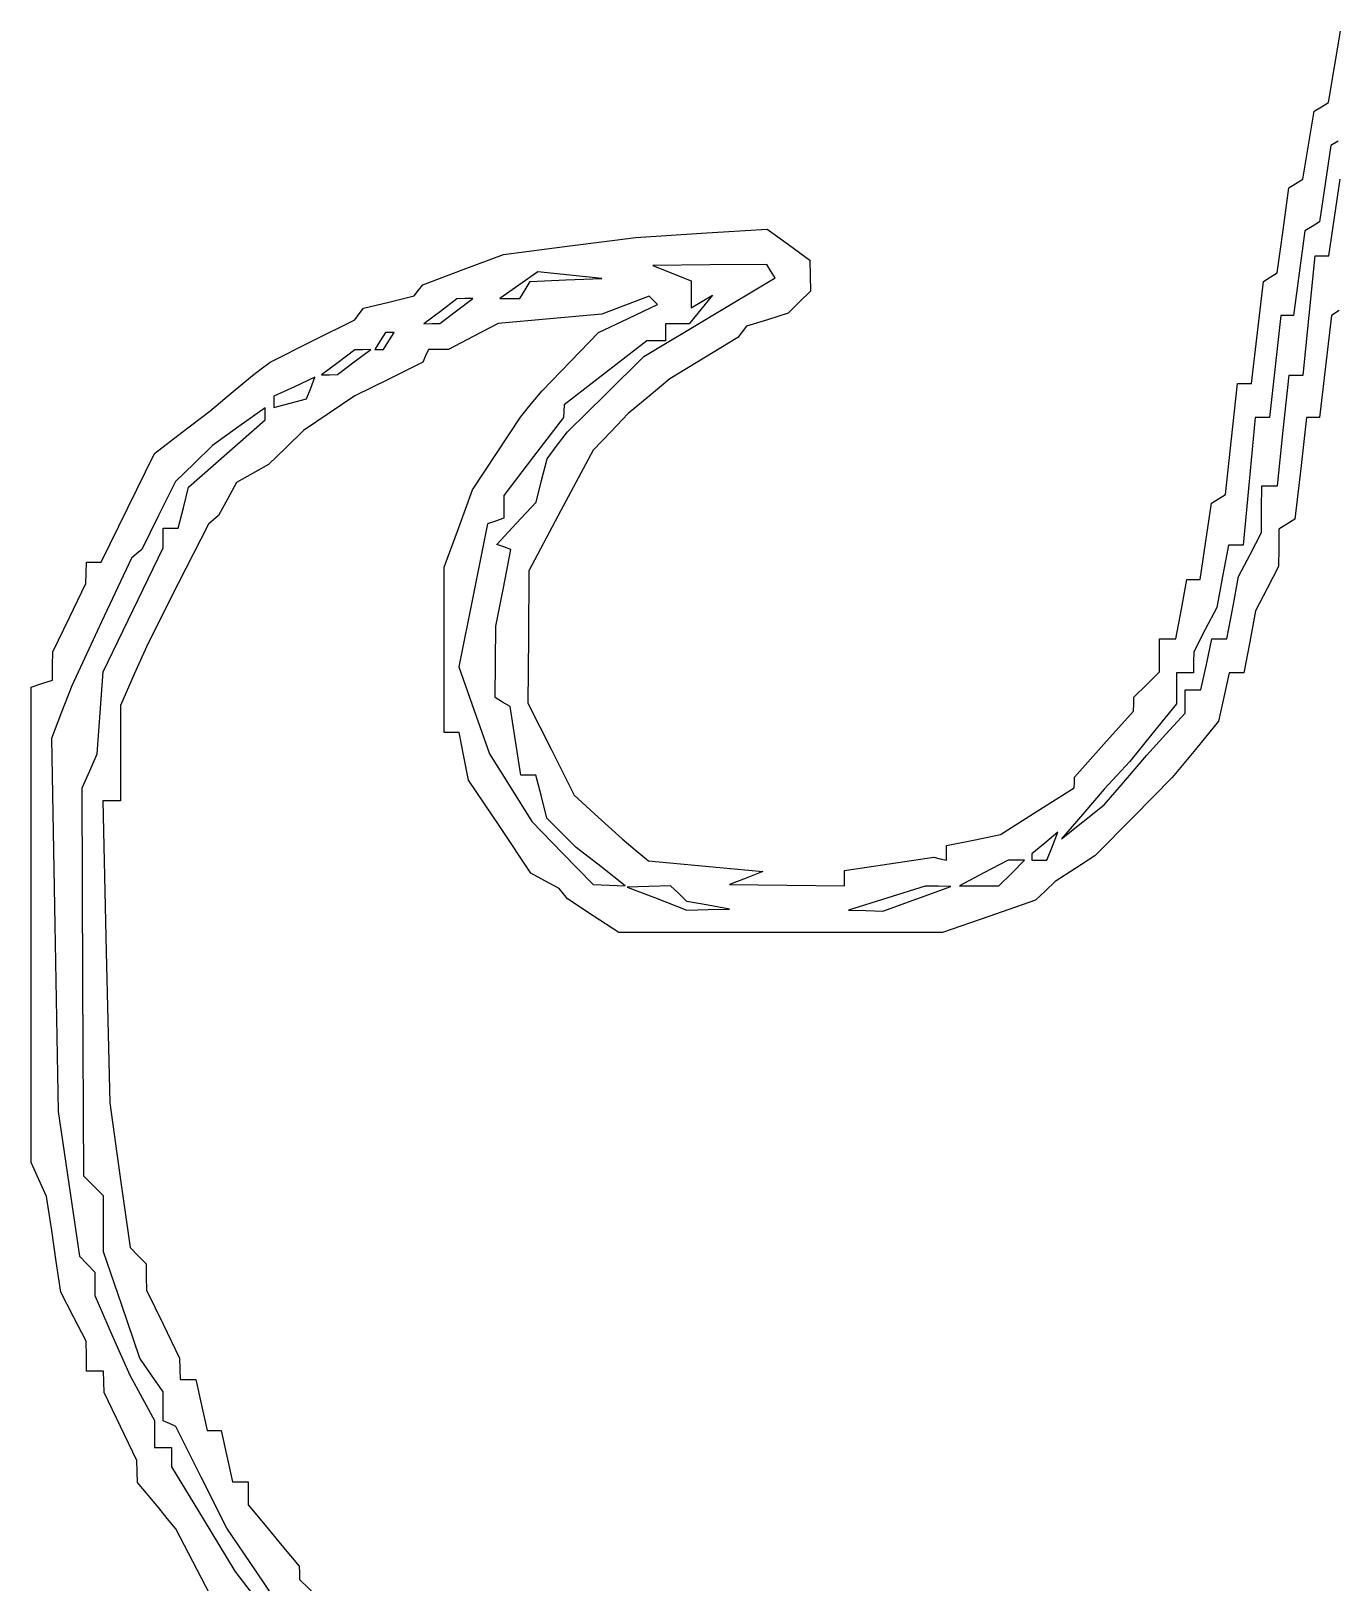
# Model space of a CAD drawing. Header units: millimetres. Extents: x 44 to 275, y 10 to 234.
# Drawn here: x 44.12 to 84.63, y 80.7 to 128.94 of the extents above; entities that cross this region are included whole.
import ezdxf

# ---------------------------------------------------------------- set-up
doc = ezdxf.new("R2010")
doc.units = ezdxf.units.MM
doc.layers.add('Capa_1', color=7, linetype='CONTINUOUS')

msp = doc.modelspace()

# ---------------------------------------------------------------- linework, layer by layer
at = {"layer": 'Capa_1', "color": 7}
for points in [[(49.942539, 79.84092), (49.281081, 81.11312), (48.619623, 82.38533), (48.355039, 82.71157), (48.090456, 83.03782), (47.759727, 83.43271), (47.428997, 83.8276), (47.419997, 84.16949), (47.410997, 84.51139), (46.899786, 85.56972), (46.388575, 86.62806), (46.379575, 86.95878), (46.370575, 87.28951), (46.105992, 87.28951), (45.841408, 87.28951), (45.839808, 87.75253), (45.838208, 88.21556), (45.440492, 88.97817), (45.042776, 89.74078), (44.905571, 90.69796), (44.768366, 91.65514), (44.683206, 92.18431), (44.598046, 92.71347), (44.362603, 93.24264), (44.12716, 93.77181), (44.12446, 101.15752), (44.12176, 108.54324), (44.452489, 108.65405), (44.783218, 108.76486), (44.792218, 109.20583), (44.801218, 109.6468), (45.312429, 110.70514), (45.82364, 111.76347), (45.83264, 112.0942), (45.84164, 112.42493), (46.069903, 112.42493), (46.298165, 112.42493), (47.130029, 114.11469), (47.961893, 115.80444), (48.819996, 116.46594), (49.678099, 117.12743), (50.339557, 117.68169), (51.001016, 118.23595), (51.273504, 118.4393), (51.545992, 118.64264), (52.861004, 119.3041), (54.176016, 119.96555), (54.310957, 120.14301), (54.445899, 120.32047), (55.236999, 120.51448), (56.028099, 120.70849), (56.160391, 120.87977), (56.292682, 121.05106), (57.54782, 121.52175), (58.802957, 121.99245), (60.855111, 122.25642), (62.907266, 122.52039), (64.947865, 122.65187), (66.988465, 122.78335), (67.65153, 122.30049), (68.314595, 121.81764), (68.322895, 121.33572), (68.331195, 120.8538), (67.988126, 120.51073), (67.645056, 120.16766), (66.995938, 119.9648), (66.34682, 119.76194), (66.214528, 119.5852), (66.082237, 119.40845), (65.023903, 118.76606), (63.96557, 118.12366), (63.319766, 117.5894), (62.673961, 117.05514), (62.129141, 116.48346), (61.58432, 115.91178), (60.585273, 114.03815), (59.586226, 112.16452), (59.572786, 110.10792), (59.559346, 108.05132), (60.277257, 106.62199), (60.995167, 105.19266), (61.738252, 104.50932), (62.481338, 103.82597), (62.892157, 103.48534), (63.302977, 103.14471), (65.078323, 102.97892), (66.85367, 102.81314), (66.335661, 102.61055), (65.817652, 102.40796), (67.60359, 102.38936), (69.389527, 102.37076), (69.389527, 102.61052), (69.389527, 102.85027), (70.77859, 103.05673), (72.167652, 103.26319), (72.36609, 103.21389), (72.564527, 103.16459), (72.564527, 103.3961), (72.564527, 103.62761), (73.399143, 103.79454), (74.233759, 103.96146), (75.383045, 104.68751), (76.532331, 105.41355), (76.532804, 105.58277), (76.533277, 105.752), (77.45318, 106.7734), (78.373083, 107.7948), (78.379183, 108.01214), (78.385283, 108.22947), (78.782158, 108.62635), (79.179033, 109.02322), (79.179033, 109.53349), (79.179033, 110.04376), (79.431627, 110.04376), (79.684221, 110.04376), (79.857948, 110.9698), (80.031674, 111.89584), (80.23677, 111.89584), (80.441866, 111.89584), (80.619486, 113.0803), (80.797107, 114.26476), (81.015186, 114.39954), (81.233265, 114.53432), (81.417833, 116.25779), (81.602401, 117.98126), (81.819947, 117.98126), (82.037492, 117.98126), (82.221796, 119.56923), (82.4061, 121.15721), (82.619863, 121.28932), (82.833625, 121.42143), (83.015491, 122.74376), (83.197357, 124.06608), (83.414131, 124.20006), (83.630905, 124.33403), (83.809241, 125.38959), (83.987577, 126.44515), (84.206116, 126.58022), (84.424655, 126.71528), (84.61232, 127.82606), (84.799986, 128.93684)], [(84.727392, 125.51773), (84.501117, 125.37789), (84.323009, 124.19018), (84.144901, 123.00247), (83.918518, 122.86255), (83.692134, 122.72264), (83.518086, 121.4106), (83.344037, 120.09856), (83.147716, 120.09856), (82.951394, 120.09856), (82.771789, 118.51106), (82.592184, 116.92356), (82.371824, 116.92356), (82.151464, 116.92356), (81.965513, 114.93918), (81.779562, 112.95481), (81.549542, 112.95481), (81.319522, 112.95481), (81.138004, 111.98723), (80.956486, 111.01966), (80.598478, 110.33359), (80.24047, 109.64751), (80.23887, 109.31679), (80.23727, 108.98606), (79.972687, 108.98606), (79.708103, 108.98606), (79.708103, 108.5079), (79.708103, 108.02973), (78.980499, 107.13347), (78.252895, 106.23721), (77.85602, 105.804), (77.459145, 105.37079), (76.797687, 104.60063), (76.136228, 103.83047), (76.797748, 104.3577), (77.459206, 104.88497), (78.120664, 105.65898), (78.782123, 106.43298), (79.377435, 107.08668), (79.972748, 107.74037), (79.972748, 108.09861), (79.972748, 108.45685), (80.216309, 108.45685), (80.459869, 108.45685), (80.634206, 109.2506), (80.808543, 110.04435), (81.040115, 110.04435), (81.271686, 110.04435), (81.453204, 111.01192), (81.634721, 111.97949), (81.99273, 112.66557), (82.350738, 113.35164), (82.352338, 114.07925), (82.353938, 114.80685), (82.597462, 114.80685), (82.840986, 114.80685), (83.02516, 116.52664), (83.209334, 118.24643), (83.427073, 118.24643), (83.644812, 118.24643), (83.827312, 120.09852), (84.009812, 121.9506), (84.223996, 121.9506), (84.438181, 121.9506), (84.616726, 123.14122), (84.795271, 124.33185)], [(84.76127, 120.24722), (84.522721, 120.09979), (84.338417, 118.51181), (84.154113, 116.92384), (83.949683, 116.92384), (83.745254, 116.92384), (83.56656, 115.34439), (83.387867, 113.76495), (83.13551, 113.60899), (82.883153, 113.45302), (82.881553, 112.87333), (82.879953, 112.29363), (82.521945, 111.60755), (82.163937, 110.92148), (81.98242, 109.95391), (81.800902, 108.98634), (81.56933, 108.98634), (81.337758, 108.98634), (81.173035, 108.23636), (81.008312, 107.48638), (80.292117, 106.61065), (79.575922, 105.73493), (78.370277, 104.51636), (77.164632, 103.29779), (76.55192, 102.90092), (75.939208, 102.50404), (75.634889, 102.21455), (75.33057, 101.92506), (73.881371, 101.4208), (72.432172, 100.91654), (67.405088, 100.91654), (62.378005, 100.91654), (61.584255, 101.4396), (60.790505, 101.96266), (60.658213, 102.12367), (60.525922, 102.28469), (60.087507, 102.52666), (59.649093, 102.76863), (58.681467, 104.20951), (57.713841, 105.65039), (57.565454, 106.39232), (57.417067, 107.13425), (57.185557, 107.13425), (56.954047, 107.13425), (56.954047, 109.70509), (56.954047, 112.27594), (57.396575, 113.47541), (57.839103, 114.67488), (58.5821, 115.80507), (59.325097, 116.93525), (59.660926, 117.34754), (59.996755, 117.75983), (60.876073, 118.66155), (61.755391, 119.56328), (62.671471, 119.99798), (63.587552, 120.43269), (63.454283, 120.56596), (63.321014, 120.69923), (62.584926, 120.4208), (61.848838, 120.14237), (60.242858, 119.99735), (58.636878, 119.85233), (57.861608, 119.44805), (57.086338, 119.04376), (56.777658, 119.04176), (56.468977, 119.03976), (56.380787, 118.84133), (56.292597, 118.64289), (55.234264, 118.11909), (54.175931, 117.59529), (53.382181, 117.06076), (52.588431, 116.52622), (52.042212, 115.99705), (51.495994, 115.46789), (51.001561, 115.18562), (50.507128, 114.90336), (50.224863, 114.39187), (49.942597, 113.88039), (49.787108, 113.7481), (49.63162, 113.6158), (48.694996, 111.76372), (47.758372, 109.91164), (47.329131, 108.94561), (46.899889, 107.97958), (46.899889, 106.49821), (46.899889, 105.01685), (46.623763, 105.01685), (46.347637, 105.01685), (46.459188, 100.32049), (46.570739, 95.62414), (46.883392, 93.37518), (47.196045, 91.12622), (47.444842, 90.87487), (47.693639, 90.62351), (47.702639, 90.21341), (47.711639, 89.80331), (48.222851, 88.74497), (48.734062, 87.68664), (48.743062, 87.35591), (48.752062, 87.02518), (48.995623, 87.02518), (49.239184, 87.02518), (49.413521, 86.23143), (49.587857, 85.43768), (49.810396, 85.43768), (50.032934, 85.43768), (50.207271, 84.64393), (50.381607, 83.85018), (50.625168, 83.85018), (50.868729, 83.85018), (50.868729, 83.49379), (50.868729, 83.1374), (51.392991, 82.5016), (51.917253, 81.86581), (52.186741, 81.54624), (52.456229, 81.22668), (52.458229, 81.01708), (52.460229, 80.80747), (54.244207, 79.08768)], [(52.00707, 79.74961), (51.103429, 81.07753), (50.199788, 82.40546), (49.409705, 83.98795), (48.619623, 85.57044), (48.421185, 85.65864), (48.222748, 85.74684), (48.222748, 86.19509), (48.222748, 86.64333), (47.864137, 87.16523), (47.505527, 87.68712), (46.938096, 89.34182), (46.370664, 90.99652), (46.370664, 91.86859), (46.370664, 92.74066), (46.066137, 93.04519), (45.761611, 93.34971), (45.735411, 99.38196), (45.709211, 105.4142), (45.944467, 105.94337), (46.179723, 106.47253), (46.272783, 107.74497), (46.365843, 109.0174), (47.294294, 110.94773), (48.222746, 112.87806), (48.222746, 113.18103), (48.222746, 113.48399), (48.458646, 113.48399), (48.694546, 113.48399), (48.854747, 114.12228), (49.014948, 114.76058), (50.206347, 115.80929), (51.397746, 116.858), (51.397746, 117.0411), (51.397746, 117.22419), (50.578924, 116.64114), (49.760102, 116.05809), (49.184365, 115.49864), (48.608627, 114.9392), (48.084957, 113.88087), (47.561287, 112.82253), (47.40042, 112.69024), (47.239552, 112.55795), (46.31294, 110.57358), (45.386328, 108.5892), (45.070098, 107.77144), (44.753868, 106.95368), (44.859189, 101.15686), (44.96451, 95.36004), (45.29312, 93.11108), (45.62173, 90.86212), (45.863904, 90.61076), (46.106079, 90.35941), (46.106079, 90.00094), (46.106079, 89.64246), (46.646145, 88.40021), (47.186212, 87.15795), (47.572187, 86.45567), (47.958162, 85.75339), (47.958162, 85.33119), (47.958162, 84.90899), (48.222746, 84.90899), (48.487329, 84.90899), (48.487329, 84.61287), (48.487329, 84.31676), (49.469338, 82.69465), (50.451348, 81.07254), (50.726109, 80.71616), (51.000871, 80.35977)]]:
    msp.add_lwpolyline(points, dxfattribs=at)
for points in [[(62.082908, 102.38906), (62.58161, 102.37146), (61.821127, 102.96678), (61.060644, 103.56209), (60.601551, 104.01838), (60.142458, 104.47467), (59.974753, 105.14286), (59.807048, 105.81105), (59.574275, 105.81105), (59.341501, 105.81105), (59.171329, 106.87524), (59.001157, 107.93944), (58.771327, 108.08148), (58.541498, 108.22353), (58.553018, 109.33239), (58.564538, 110.44125), (58.796362, 111.63188), (59.028186, 112.8225), (58.810103, 112.9023), (58.592019, 112.9821), (59.202177, 113.64047), (59.812334, 114.29884), (59.981389, 114.97241), (60.150443, 115.64598), (60.470447, 116.06389), (60.790451, 116.48181), (61.974265, 117.64979), (63.158078, 118.81777), (65.198241, 120.0404), (67.238404, 121.26302), (67.107667, 121.47456), (66.976929, 121.6861), (65.206607, 121.6693), (63.436284, 121.6525), (64.031597, 121.41322), (64.626909, 121.17393), (64.626909, 120.75292), (64.626909, 120.3319), (64.957638, 120.5306), (65.288368, 120.72929), (64.925242, 120.28163), (64.562116, 119.83396), (64.197637, 119.83396), (63.833159, 119.83396), (63.833159, 119.56938), (63.833159, 119.3048), (63.544077, 119.3048), (63.25499, 119.3048), (61.967847, 118.31261), (60.680704, 117.32042), (60.669434, 117.12427), (60.658164, 116.92813), (59.732123, 115.71494), (58.806081, 114.50176), (58.806081, 114.1472), (58.806081, 113.79264), (58.552589, 113.70444), (58.299097, 113.61624), (57.852681, 111.39501), (57.406265, 109.17377), (57.886622, 107.82313), (58.366979, 106.47249), (59.025299, 105.4192), (59.683619, 104.36591), (60.633913, 103.3863), (61.584206, 102.40668)], [(58.996178, 120.62772), (59.304018, 120.62772), (59.467539, 120.89231), (59.631061, 121.15689), (60.739925, 121.20139), (61.848789, 121.24589), (60.857876, 121.3496), (59.866963, 121.45331), (59.277651, 121.04054), (58.688338, 120.62777)], [(56.572699, 119.84235), (56.821706, 119.85035), (57.335296, 120.23881), (57.848887, 120.62727), (57.59988, 120.61927), (57.350873, 120.61127), (56.837282, 120.22281), (56.323691, 119.83435)], [(54.938393, 119.04018), (55.070684, 119.04018), (55.234206, 119.30477), (55.397727, 119.56935), (55.265436, 119.56935), (55.133144, 119.56935), (54.969623, 119.30477), (54.806101, 119.04018)], [(53.397699, 118.25485), (53.646706, 118.26285), (54.160296, 118.65131), (54.673887, 119.03977), (54.42488, 119.03177), (54.175873, 119.02377), (53.662282, 118.63531), (53.148691, 118.24685)], [(52.173195, 117.37123), (52.684059, 117.50483), (52.812848, 117.84045), (52.941637, 118.17607), (52.304048, 117.88052), (51.666459, 117.58497), (51.664359, 117.41131), (51.662259, 117.23764)], [(75.446524, 103.16518), (75.682799, 103.16518), (75.849455, 103.59948), (76.016111, 104.03378), (75.61318, 103.69938), (75.210248, 103.36497), (75.210248, 103.26507), (75.210248, 103.16517)], [(73.575501, 102.37306), (74.189712, 102.37106), (74.586587, 102.76794), (74.983462, 103.16481), (74.730224, 103.16481), (74.476985, 103.16481), (73.719137, 102.76957), (72.961289, 102.37432)], [(65.156081, 101.63388), (65.817539, 101.64978), (65.156081, 101.76844), (64.494623, 101.8871), (64.243268, 102.12928), (63.991914, 102.37146), (63.317227, 102.35136), (62.642539, 102.33126), (63.568581, 101.97464), (64.494623, 101.61802)], [(70.050873, 101.59938), (70.580039, 101.58568), (71.638373, 101.96696), (72.696706, 102.34824), (72.299831, 102.35624), (71.902956, 102.36424), (70.712331, 101.98908), (69.521706, 101.61392)]]:
    msp.add_lwpolyline(points, close=True, dxfattribs=at)

doc.saveas('drawing.dxf')
